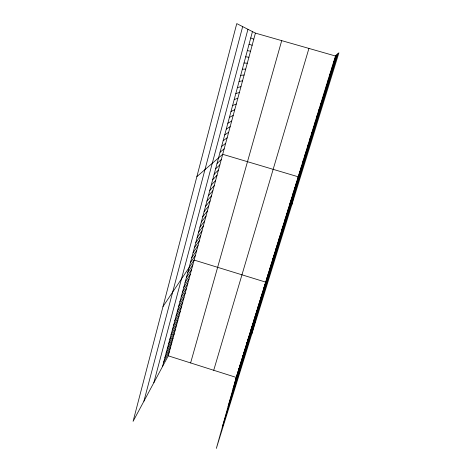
<?xml version="1.0" encoding="UTF-8"?>
<svg xmlns="http://www.w3.org/2000/svg" width="472" height="472" viewBox="0 0 472 472"><rect width="100%" height="100%" fill="white"/><g stroke="black" fill="none" stroke-linecap="round" stroke-linejoin="round"><path stroke-width="0.71" d="M322.559 99.085L322.577 97.775M320.677 105.173L320.777 103.616M318.806 111.227L318.983 109.427M316.948 117.245L317.202 115.203M315.095 123.233L315.426 120.95M313.255 129.186L313.662 126.667M311.426 135.11L311.903 132.355M309.608 140.998L310.157 138.007M307.797 146.857L308.422 143.635M305.998 152.68L306.694 149.235M304.21 158.474L304.977 154.798M302.428 164.238L303.266 160.338M300.658 169.967L301.561 165.849M298.9 175.667L299.868 171.33M291.725 205.108L298.186 176.788L222.701 154.303L196.877 176.599M295.46 186.812L296.563 182.05M293.773 192.257L294.941 187.29M292.103 197.674L293.33 192.505M290.439 203.06L291.731 197.697M288.781 208.423L290.138 202.86M287.135 213.757L288.551 207.993M285.495 219.061L286.976 213.108M283.861 224.342L285.401 218.194M282.238 229.598L283.837 223.256M280.628 234.82L282.285 228.295M279.023 240.018L280.74 233.304M277.424 245.192L279.2 238.295M274.25 255.464L276.138 248.195M275.831 250.343L277.666 243.257M272.674 260.556L274.621 253.116M143.907 401.2L242.661 26.609M269.553 270.668L271.606 262.875M271.111 265.624L273.111 258.007M268.002 275.689L270.114 267.718M153.848 382.692L247.947 29.305M264.922 285.654L267.14 277.341M266.462 280.687L268.621 272.545M162.492 366.596L252.455 31.606M261.877 295.519L264.196 286.87M251.694 334.312L265.665 282.12L194.134 260.072L163.011 306.517M168.274 355.835L255.423 33.117L236.761 23.6L133.08 421.36L168.274 355.835L236.242 377.429L216.347 448.4L338.92 52.781L335.474 56.009L236.242 377.429M257.364 310.133L259.836 301M258.857 305.29L261.281 296.316M260.367 300.416L262.739 291.602M254.39 319.762L256.963 310.31M255.871 314.96L258.396 305.667M249.983 334.028L252.703 324.105M251.44 329.297L254.119 319.526M252.909 324.541L255.535 314.93M245.641 348.082L248.502 337.716M247.08 343.421L249.894 333.202M248.526 338.737L251.299 328.665M239.947 366.52L242.992 355.569M241.357 361.941L244.36 351.133M242.779 357.345L245.735 346.684M244.207 352.726L247.116 342.212M234.36 384.603L237.581 373.098M235.746 380.113L238.92 368.744M237.139 375.606L240.272 364.372M238.537 371.069L241.629 359.983M190.611 362.933L281.713 40.633M213.722 370.272L308.93 48.421M232.979 389.07L336.023 55.495M228.094 406.492L336.855 54.717M222.477 426.541L337.828 53.802M163.701 362.107L169.448 351.481M164.911 357.593L170.634 347.109M166.132 353.056L171.82 342.713M167.353 348.501L173.012 338.3M168.581 343.923L174.209 333.863M169.82 339.327L175.413 329.409M171.059 334.701L176.617 324.937M172.304 330.058L177.832 320.441M173.56 325.397L179.053 315.927M174.817 320.706L180.28 311.39M176.08 315.998L181.508 306.829M177.354 311.266L182.747 302.251M178.628 306.511L183.986 297.649M179.915 301.732L185.236 293.029M181.201 296.929L186.487 288.386M182.499 292.109L187.75 283.725M183.803 287.259L189.012 279.035M185.107 282.386L190.287 274.326M186.422 277.489L191.561 269.6M187.744 272.568L192.847 264.845M190.405 262.656L195.432 255.269M191.75 257.665L196.735 250.449M193.095 252.65L198.039 245.605M194.452 247.605L199.355 240.744M195.809 242.537L200.677 235.852M197.178 237.445L202.004 230.938M198.553 232.33L203.338 225.999M199.933 227.185L204.677 221.038M201.32 222.017L206.022 216.052M202.718 216.819L207.373 211.043M204.122 211.598L208.736 206.01M205.526 206.347L210.099 200.954M206.948 201.072L211.474 195.874M208.37 195.774L212.854 190.765M209.798 190.446L214.241 185.632M211.238 185.089L215.633 180.475M212.683 179.702L217.031 175.289M214.14 174.292L218.436 170.085M215.598 168.852L219.852 164.852M217.067 163.389L221.274 159.589M220.07 152.202L224.176 148.827M221.61 146.479L225.663 143.323M223.156 140.721L227.156 137.794M224.707 134.939L228.66 132.237M226.271 129.121L230.165 126.649M227.84 123.275L231.687 121.033M229.416 117.398L233.209 115.38M333.604 62.074L334.064 61.832M231.003 111.486L234.743 109.705M232.602 105.545L236.283 103.999M234.206 99.568L237.835 98.264M235.817 93.562L239.387 92.5M237.44 87.521L240.956 86.7M239.074 81.444L242.531 80.871M240.714 75.331L244.112 75.013M242.366 69.189L245.7 69.124M331.739 68.104L332.117 68.127M244.024 63.012L247.298 63.207M245.688 56.799L248.909 57.254M247.369 50.557L250.526 51.265M255.423 33.117L335.474 56.009M249.057 44.274L252.148 45.247M250.75 37.955L253.783 39.2M329.887 74.104L330.188 74.387M328.046 80.069L328.264 80.618M326.211 86.004L326.353 86.807M324.394 91.904L324.447 92.96"/></g></svg>
